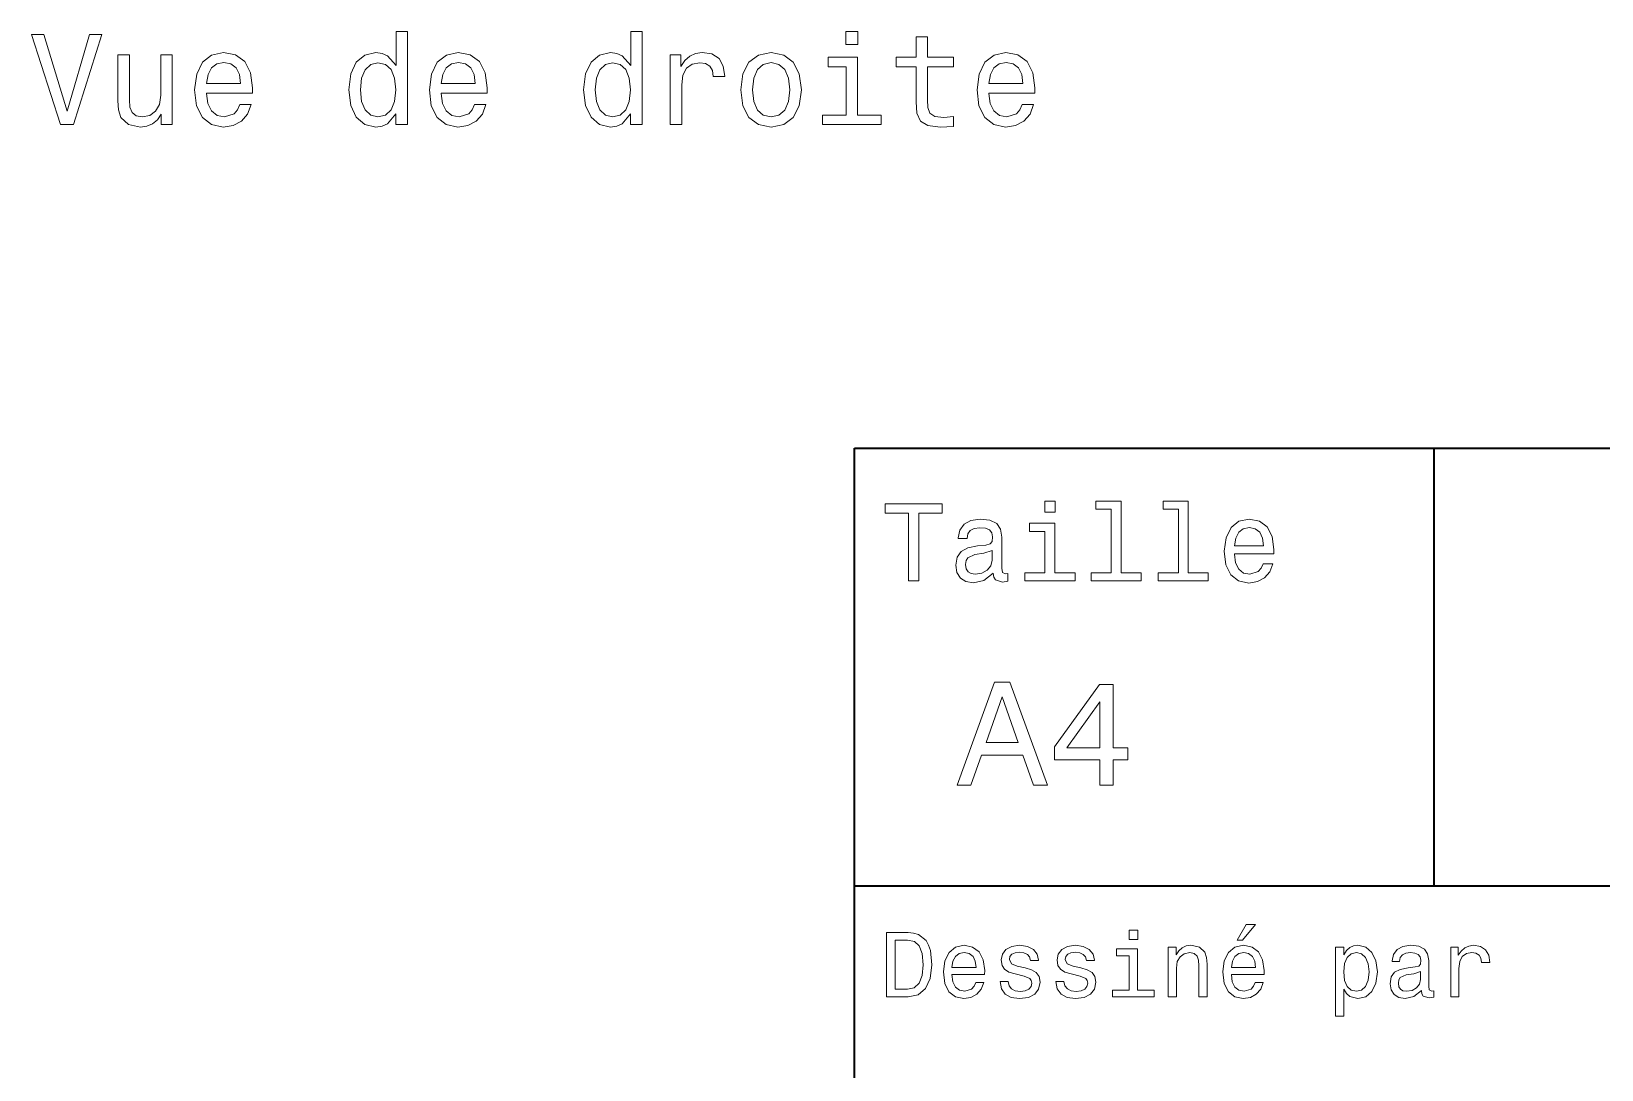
# Model space of a CAD drawing. Extents: x 0 to 297, y 0 to 210.
# Drawn here: x 65.1 to 126, y 45.9 to 86.2 of the extents above; entities that cross this region are included whole.
import ezdxf

# ---------------------------------------------------------------- set-up
doc = ezdxf.new("R2010")
doc.units = 0

msp = doc.modelspace()

# ---------------------------------------------------------------- linework, layer by layer
at = {"color": 7, "lineweight": 35}
for p, q in [((97, 10), (97, 70)), ((97, 70), (287, 70)), ((97, 53), (162, 53))]:
    msp.add_line(p, q, dxfattribs=at)
at = {"color": 7, "lineweight": 35, "ltscale": 0.425}
msp.add_line((119.5, 53), (119.5, 70), dxfattribs=at)
at = {"color": 7, "lineweight": 13}
for points in [[(67.322327, 86.058159), (66.444809, 83.077614), (65.542068, 86.058159), (65.062965, 86.058159), (66.19265, 82.553116), (66.696968, 82.553116), (67.801437, 86.058159)], [(79.209213, 82.971703), (79.209213, 82.553116), (79.653023, 82.553116), (79.653023, 86.174156), (79.214264, 86.174156), (79.214264, 84.847786), (78.876366, 85.231071), (78.669594, 85.321846), (78.432556, 85.357147), (78.003883, 85.256287), (77.671036, 84.973862), (77.454178, 84.519974), (77.378525, 83.909744), (77.454178, 83.299515), (77.671036, 82.840576), (78.003883, 82.553116), (78.432556, 82.457298), (78.669594, 82.492599), (78.881409, 82.583374)], [(88.317291, 82.971703), (88.317291, 82.553116), (88.761093, 82.553116), (88.761093, 86.174156), (88.322327, 86.174156), (88.322327, 84.847786), (87.984436, 85.231071), (87.777664, 85.321846), (87.540634, 85.357147), (87.111954, 85.256287), (86.779099, 84.973862), (86.562241, 84.519974), (86.486595, 83.909744), (86.562241, 83.299515), (86.779099, 82.840576), (87.111954, 82.553116), (87.540634, 82.457298), (87.777664, 82.492599), (87.989479, 82.583374)], [(97.132843, 86.174156), (96.663826, 86.174156), (96.663826, 85.66983), (97.132843, 85.66983)], [(99.392212, 84.792313), (99.392212, 83.435684), (99.42247, 82.996918), (99.563683, 82.694328), (99.8461, 82.517815), (100.325211, 82.457298), (100.849701, 82.482513), (100.849701, 82.865799), (100.466415, 82.835533), (100.118439, 82.875885), (99.931839, 83.001961), (99.851151, 83.213776), (99.836014, 83.51133), (99.836014, 84.792313), (100.849701, 84.792313), (100.849701, 85.170547), (99.836014, 85.170547), (99.836014, 85.962341), (99.392212, 85.962341), (99.392212, 85.170547), (98.625641, 85.170547), (98.625641, 84.792313)], [(71.861237, 83.778618), (73.636452, 83.778618), (73.641495, 83.98539), (73.560799, 84.565361), (73.338898, 84.999084), (72.98587, 85.26133), (72.516853, 85.357147), (72.057922, 85.256287), (71.704895, 84.973862), (71.477951, 84.514931), (71.397255, 83.909744), (71.472908, 83.289429), (71.699852, 82.835533), (72.047836, 82.553116), (72.501724, 82.457298), (72.895096, 82.522858), (73.217865, 82.694328), (73.454895, 82.96666), (73.591064, 83.329773), (73.152298, 83.329773), (73.061523, 83.128044), (72.930397, 82.976746), (72.557198, 82.855713), (72.269737, 82.911186), (72.052879, 83.0877), (71.911667, 83.37516), (71.861237, 83.763489)], [(80.969299, 83.778618), (82.744522, 83.778618), (82.749565, 83.98539), (82.668869, 84.565361), (82.446968, 84.999084), (82.093941, 85.26133), (81.624924, 85.357147), (81.165985, 85.256287), (80.812965, 84.973862), (80.586021, 84.514931), (80.505325, 83.909744), (80.580978, 83.289429), (80.807922, 82.835533), (81.155899, 82.553116), (81.609795, 82.457298), (82.003166, 82.522858), (82.325928, 82.694328), (82.562965, 82.96666), (82.699127, 83.329773), (82.260368, 83.329773), (82.169594, 83.128044), (82.038467, 82.976746), (81.665268, 82.855713), (81.377808, 82.911186), (81.16095, 83.0877), (81.019737, 83.37516), (80.969299, 83.763489)], [(89.855469, 82.553116), (90.299271, 82.553116), (90.299271, 84.101387), (90.344666, 84.474586), (90.480835, 84.741875), (90.702736, 84.903259), (91.000282, 84.958733), (91.222183, 84.923431), (91.388611, 84.822571), (91.489479, 84.6511), (91.52478, 84.419113), (91.973625, 84.419113), (91.913109, 84.827614), (91.746681, 85.120117), (91.469299, 85.296631), (91.091064, 85.357147), (90.833855, 85.316803), (90.611954, 85.215942), (90.415268, 85.044472), (90.258926, 84.812485), (90.258926, 85.26133), (89.855469, 85.26133)], [(92.593941, 83.904701), (92.674637, 83.289429), (92.906624, 82.835533), (93.27478, 82.553116), (93.769012, 82.457298), (94.258209, 82.553116), (94.626366, 82.83049), (94.858353, 83.284386), (94.944084, 83.904701), (94.858353, 84.519974), (94.626366, 84.978905), (94.258209, 85.256287), (93.769012, 85.357147), (93.27478, 85.256287), (92.906624, 84.973862), (92.674637, 84.519974)], [(102.221466, 83.778618), (103.996674, 83.778618), (104.001724, 83.98539), (103.921028, 84.565361), (103.699127, 84.999084), (103.3461, 85.26133), (102.877083, 85.357147), (102.418152, 85.256287), (102.065125, 84.973862), (101.838181, 84.514931), (101.757484, 83.909744), (101.83313, 83.289429), (102.060074, 82.835533), (102.408066, 82.553116), (102.861954, 82.457298), (103.255325, 82.522858), (103.578094, 82.694328), (103.815125, 82.96666), (103.951294, 83.329773), (103.512527, 83.329773), (103.421753, 83.128044), (103.290627, 82.976746), (102.917427, 82.855713), (102.629959, 82.911186), (102.413101, 83.0877), (102.271896, 83.37516), (102.221466, 83.763489)], [(70.52478, 85.26133), (70.080978, 85.26133), (70.080978, 83.697929), (70.03054, 83.334816), (69.884293, 83.072571), (69.657341, 82.911186), (69.359795, 82.860756), (69.122765, 82.9011), (68.971466, 83.022133), (68.885727, 83.228905), (68.865555, 83.521416), (68.865555, 85.26133), (68.421753, 85.26133), (68.421753, 83.481071), (68.436882, 83.123001), (68.532707, 82.825447), (68.825211, 82.553116), (69.294235, 82.457298), (69.546394, 82.492599), (69.763252, 82.583374), (69.949852, 82.739716), (70.101151, 82.96666), (70.101151, 82.553116), (70.52478, 82.553116)], [(71.861237, 84.151817), (71.91671, 84.499802), (72.052879, 84.757004), (72.259651, 84.913345), (72.531982, 84.968819), (72.799271, 84.913345), (73.00605, 84.757004), (73.132126, 84.499802), (73.177521, 84.151817)], [(78.508209, 84.958733), (78.800713, 84.88813), (79.022614, 84.691444), (79.15374, 84.363632), (79.204178, 83.909744), (79.15374, 83.450813), (79.022614, 83.123001), (78.800713, 82.921272), (78.508209, 82.855713), (78.230835, 82.921272), (78.019012, 83.123001), (77.877808, 83.455856), (77.832413, 83.909744), (77.877808, 84.358589), (78.019012, 84.686401), (78.230835, 84.88813)], [(80.969299, 84.151817), (81.02478, 84.499802), (81.16095, 84.757004), (81.367722, 84.913345), (81.640053, 84.968819), (81.907349, 84.913345), (82.11412, 84.757004), (82.240196, 84.499802), (82.285583, 84.151817)], [(87.61628, 84.958733), (87.908783, 84.88813), (88.130692, 84.691444), (88.26181, 84.363632), (88.312241, 83.909744), (88.26181, 83.450813), (88.130692, 83.123001), (87.908783, 82.921272), (87.61628, 82.855713), (87.338898, 82.921272), (87.12709, 83.123001), (86.985878, 83.455856), (86.940491, 83.909744), (86.985878, 84.358589), (87.12709, 84.686401), (87.338898, 84.88813)], [(93.047836, 83.909744), (93.093224, 84.363632), (93.234436, 84.691444), (93.46138, 84.893173), (93.769012, 84.963776), (94.071609, 84.893173), (94.298553, 84.696487), (94.439766, 84.363632), (94.490196, 83.909744), (94.439766, 83.450813), (94.298553, 83.117958), (94.071609, 82.916229), (93.769012, 82.85067), (93.46138, 82.916229), (93.234436, 83.117958), (93.093224, 83.450813)], [(97.117722, 82.926315), (97.117722, 85.170547), (95.977951, 85.170547), (95.977951, 84.792313), (96.673912, 84.792313), (96.673912, 82.926315), (95.766129, 82.926315), (95.766129, 82.553116), (98.035583, 82.553116), (98.035583, 82.926315)], [(102.221466, 84.151817), (102.276932, 84.499802), (102.413101, 84.757004), (102.619873, 84.913345), (102.892212, 84.968819), (103.1595, 84.913345), (103.366272, 84.757004), (103.492355, 84.499802), (103.537743, 84.151817)], [(99.102303, 64.837173), (99.5, 64.837173), (99.5, 67.47406), (100.407784, 67.47406), (100.407784, 67.837173), (98.190201, 67.837173), (98.190201, 67.47406), (99.102303, 67.47406)], [(104.786743, 67.940918), (104.384727, 67.940918), (104.384727, 67.508644), (104.786743, 67.508644)], [(106.969742, 67.621033), (106.969742, 65.157059), (106.187317, 65.157059), (106.187317, 64.837173), (108.128242, 64.837173), (108.128242, 65.157059), (107.350143, 65.157059), (107.350143, 67.940918), (106.373199, 67.940918), (106.373199, 67.621033)], [(109.572044, 67.621033), (109.572044, 65.157059), (108.789627, 65.157059), (108.789627, 64.837173), (110.730545, 64.837173), (110.730545, 65.157059), (109.952454, 65.157059), (109.952454, 67.940918), (108.975502, 67.940918), (108.975502, 67.621033)], [(102.387611, 65.139771), (102.387611, 65.126801), (102.409225, 64.979828), (102.47406, 64.876076), (102.746399, 64.793945), (102.958214, 64.828529), (102.958214, 65.122475), (102.867432, 65.109505), (102.746399, 65.165703), (102.724785, 65.338615), (102.724785, 66.540344), (102.672913, 66.84726), (102.521614, 67.0634), (102.257927, 67.193085), (101.886169, 67.240631), (101.523056, 67.188759), (101.255043, 67.041786), (101.086456, 66.812675), (101.030258, 66.510086), (101.030258, 66.484146), (101.371758, 66.484146), (101.402016, 66.665703), (101.497116, 66.795387), (101.65274, 66.873199), (101.873199, 66.903458), (102.085014, 66.881844), (102.236313, 66.817001), (102.327087, 66.704605), (102.357346, 66.548988), (102.340057, 66.367432), (102.270897, 66.276657), (102.097984, 66.233429), (101.773773, 66.198845), (101.402016, 66.121033), (101.138329, 65.982704), (100.982712, 65.766571), (100.935158, 65.446686), (100.978386, 65.161385), (101.112389, 64.949562), (101.328529, 64.815559), (101.626801, 64.768013), (102.028816, 64.858788)], [(104.773773, 65.157059), (104.773773, 67.080688), (103.796829, 67.080688), (103.796829, 66.756485), (104.393372, 66.756485), (104.393372, 65.157059), (103.615273, 65.157059), (103.615273, 64.837173), (105.560516, 64.837173), (105.560516, 65.157059)], [(111.750717, 65.887604), (113.272339, 65.887604), (113.276657, 66.064842), (113.207497, 66.561958), (113.017288, 66.933716), (112.714699, 67.158501), (112.312683, 67.240631), (111.919312, 67.154175), (111.616714, 66.912102), (111.422188, 66.51873), (111.353027, 66), (111.41787, 65.4683), (111.612396, 65.079247), (111.91066, 64.837173), (112.299713, 64.755043), (112.636887, 64.811234), (112.913544, 64.958214), (113.116714, 65.191643), (113.233429, 65.502876), (112.857346, 65.502876), (112.779541, 65.329971), (112.667145, 65.200287), (112.34726, 65.096542), (112.100868, 65.144089), (111.914986, 65.295387), (111.793945, 65.541786), (111.750717, 65.874634)], [(111.750717, 66.207489), (111.798271, 66.50576), (111.914986, 66.726219), (112.092216, 66.860229), (112.325653, 66.907776), (112.554756, 66.860229), (112.731987, 66.726219), (112.840057, 66.50576), (112.878967, 66.207489)], [(102.344383, 65.649857), (102.292511, 65.425072), (102.154182, 65.252159), (101.946686, 65.139771), (101.691643, 65.100861), (101.527374, 65.122475), (101.41066, 65.191643), (101.337173, 65.312675), (101.315559, 65.481262), (101.332855, 65.632561), (101.402016, 65.740631), (101.678673, 65.861671), (102.028816, 65.913544), (102.344383, 66.017288)], [(100.982712, 56.9049), (101.51297, 56.9049), (101.933716, 58.080692), (103.530258, 58.080692), (103.951012, 56.9049), (104.492798, 56.9049), (103.028816, 60.910664), (102.440926, 60.910664)], [(102.118156, 58.570606), (102.734871, 60.334293), (103.351585, 58.570606)], [(106.521614, 56.9049), (107.040344, 56.9049), (107.040344, 57.896255), (107.610954, 57.896255), (107.610954, 58.357349), (107.040344, 58.357349), (107.040344, 60.818443), (106.515854, 60.818443), (104.763687, 58.403458), (104.763687, 57.896255), (106.521614, 57.896255)], [(105.247841, 58.357349), (106.521614, 60.149857), (106.521614, 58.357349)], [(99.080688, 51.190563), (98.248558, 51.190563), (98.248558, 48.690563), (99.080688, 48.690563), (99.473343, 48.769814), (99.765129, 49.011169), (99.945244, 49.40382), (100.010086, 49.940563), (99.952446, 50.488113), (99.880402, 50.70425), (99.779541, 50.877163), (99.487755, 51.111313), (99.296829, 51.168949)], [(107.992798, 51.27702), (107.657784, 51.27702), (107.657784, 50.916786), (107.992798, 50.916786)], [(111.84726, 50.88797), (112.059799, 50.88797), (112.560516, 51.500362), (112.207489, 51.500362)], [(99.055473, 50.891571), (99.329254, 50.837536), (99.516571, 50.671829), (99.628242, 50.376442), (99.664268, 49.940563), (99.624641, 49.519093), (99.51297, 49.223705), (99.322044, 49.047192), (99.055473, 48.989555), (98.583572, 48.989555), (98.583572, 50.891571)], [(100.784584, 49.565922), (102.052597, 49.565922), (102.056198, 49.713619), (101.998558, 50.127884), (101.840057, 50.437683), (101.587898, 50.625), (101.252884, 50.693443), (100.925072, 50.621399), (100.672913, 50.41967), (100.510803, 50.091862), (100.453171, 49.659584), (100.507202, 49.216499), (100.669312, 48.892292), (100.91787, 48.690563), (101.242073, 48.62212), (101.523056, 48.668949), (101.753601, 48.791428), (101.922913, 48.98595), (102.020172, 49.245319), (101.706772, 49.245319), (101.64193, 49.101227), (101.548271, 48.993156), (101.2817, 48.9067), (101.07637, 48.946327), (100.921471, 49.072407), (100.820602, 49.27774), (100.784584, 49.555115)], [(103.623199, 49.818085), (103.317001, 49.890129), (103.090057, 49.972984), (103.014412, 50.142292), (103.036026, 50.261169), (103.111671, 50.347622), (103.234146, 50.401657), (103.41066, 50.423271), (103.579971, 50.401657), (103.713257, 50.336815), (103.799713, 50.239555), (103.835732, 50.109871), (104.145531, 50.109871), (104.145531, 50.117077), (104.091499, 50.351227), (103.943802, 50.534943), (103.713257, 50.650219), (103.41066, 50.693443), (103.104469, 50.650219), (102.881126, 50.531342), (102.740631, 50.354828), (102.697403, 50.131485), (102.729828, 49.915348), (102.830688, 49.76405), (102.996399, 49.655983), (103.237755, 49.580334), (103.590775, 49.493877), (103.806915, 49.40382), (103.864555, 49.331772), (103.886169, 49.223705), (103.853745, 49.09042), (103.767288, 48.989555), (103.626801, 48.924713), (103.439484, 48.903099), (103.241356, 48.924713), (103.09726, 49.000362), (103, 49.122841), (102.960373, 49.292149), (102.654175, 49.292149), (102.704613, 49.003963), (102.852303, 48.795029), (103.086456, 48.668949), (103.41066, 48.62212), (103.749283, 48.668949), (103.997841, 48.795029), (104.149139, 48.996758), (104.203171, 49.259727), (104.163544, 49.486671), (104.051872, 49.641571), (103.868156, 49.742435)], [(105.791786, 49.818085), (105.485588, 49.890129), (105.258644, 49.972984), (105.182999, 50.142292), (105.204613, 50.261169), (105.280258, 50.347622), (105.40274, 50.401657), (105.579254, 50.423271), (105.748558, 50.401657), (105.881844, 50.336815), (105.9683, 50.239555), (106.004326, 50.109871), (106.314117, 50.109871), (106.314117, 50.117077), (106.260086, 50.351227), (106.112396, 50.534943), (105.881844, 50.650219), (105.579254, 50.693443), (105.273056, 50.650219), (105.049713, 50.531342), (104.909225, 50.354828), (104.865997, 50.131485), (104.898415, 49.915348), (104.999283, 49.76405), (105.164986, 49.655983), (105.406342, 49.580334), (105.759369, 49.493877), (105.975502, 49.40382), (106.033142, 49.331772), (106.054756, 49.223705), (106.022339, 49.09042), (105.935883, 48.989555), (105.795387, 48.924713), (105.60807, 48.903099), (105.409943, 48.924713), (105.265854, 49.000362), (105.168587, 49.122841), (105.12896, 49.292149), (104.822769, 49.292149), (104.873199, 49.003963), (105.020897, 48.795029), (105.255043, 48.668949), (105.579254, 48.62212), (105.91787, 48.668949), (106.166428, 48.795029), (106.317726, 48.996758), (106.371758, 49.259727), (106.33213, 49.486671), (106.220459, 49.641571), (106.036743, 49.742435)], [(109.181557, 48.690563), (109.498558, 48.690563), (109.498558, 49.807278), (109.530983, 50.063042), (109.635445, 50.250362), (109.797546, 50.365635), (110.013687, 50.408863), (110.1866, 50.372841), (110.29467, 50.275578), (110.348701, 50.113472), (110.366714, 49.897335), (110.366714, 48.690563), (110.683716, 48.690563), (110.683716, 49.962177), (110.669312, 50.217941), (110.604469, 50.430477), (110.39193, 50.625), (110.060516, 50.693443), (109.876801, 50.668228), (109.721901, 50.599785), (109.588615, 50.484512), (109.484146, 50.329613), (109.484146, 50.625), (109.181557, 50.625)], [(111.627518, 49.565922), (112.895531, 49.565922), (112.899132, 49.713619), (112.841499, 50.127884), (112.682999, 50.437683), (112.430832, 50.625), (112.095825, 50.693443), (111.768013, 50.621399), (111.515854, 50.41967), (111.353745, 50.091862), (111.296112, 49.659584), (111.350143, 49.216499), (111.512245, 48.892292), (111.760803, 48.690563), (112.085014, 48.62212), (112.365997, 48.668949), (112.596542, 48.791428), (112.765854, 48.98595), (112.863113, 49.245319), (112.549713, 49.245319), (112.484871, 49.101227), (112.391212, 48.993156), (112.124641, 48.9067), (111.919312, 48.946327), (111.764412, 49.072407), (111.663544, 49.27774), (111.627518, 49.555115)], [(115.986313, 50.326012), (115.986313, 50.625), (115.669312, 50.625), (115.669312, 47.941284), (115.986313, 47.941284), (115.986313, 48.98595), (116.097984, 48.816643), (116.22406, 48.704971), (116.541069, 48.62212), (116.843658, 48.690563), (117.081413, 48.895893), (117.236313, 49.2201), (117.293945, 49.659584), (117.236313, 50.095463), (117.081413, 50.41967), (116.843658, 50.621399), (116.541069, 50.693443), (116.368156, 50.671829), (116.220459, 50.603386), (116.094383, 50.488113)], [(119.005043, 48.942726), (119.005043, 48.931919), (119.023056, 48.809441), (119.077087, 48.722984), (119.304031, 48.654541), (119.480545, 48.683357), (119.480545, 48.928314), (119.4049, 48.917507), (119.304031, 48.96434), (119.286026, 49.108429), (119.286026, 50.109871), (119.242798, 50.365635), (119.116714, 50.54575), (118.896973, 50.65382), (118.587173, 50.693443), (118.284584, 50.650219), (118.061241, 50.52774), (117.920746, 50.336815), (117.873917, 50.084656), (117.873917, 50.063042), (118.158501, 50.063042), (118.183716, 50.21434), (118.26297, 50.322407), (118.392654, 50.387249), (118.57637, 50.412464), (118.752884, 50.394455), (118.878967, 50.34042), (118.954613, 50.246758), (118.979828, 50.117077), (118.965416, 49.965778), (118.907784, 49.890129), (118.763687, 49.854107), (118.493515, 49.825291), (118.183716, 49.760448), (117.963974, 49.645176), (117.834297, 49.465057), (117.79467, 49.19849), (117.830688, 48.960735), (117.942368, 48.784222), (118.122482, 48.67255), (118.37104, 48.632927), (118.706055, 48.708576)], [(120.143372, 48.690563), (120.460373, 48.690563), (120.460373, 49.796471), (120.492798, 50.063042), (120.590057, 50.253963), (120.748558, 50.369236), (120.961098, 50.408863), (121.119598, 50.383648), (121.238472, 50.3116), (121.310516, 50.189121), (121.335739, 50.023415), (121.656342, 50.023415), (121.613113, 50.315205), (121.49424, 50.524136), (121.296112, 50.650219), (121.02594, 50.693443), (120.842224, 50.664627), (120.683716, 50.592579), (120.543228, 50.4701), (120.431557, 50.304398), (120.431557, 50.625), (120.143372, 50.625)], [(100.784584, 49.832493), (100.824211, 50.081055), (100.921471, 50.264771), (101.069168, 50.376442), (101.263687, 50.416069), (101.454613, 50.376442), (101.602303, 50.264771), (101.69236, 50.081055), (101.724785, 49.832493)], [(107.981987, 48.957134), (107.981987, 50.560158), (107.16787, 50.560158), (107.16787, 50.289986), (107.664986, 50.289986), (107.664986, 48.957134), (107.016571, 48.957134), (107.016571, 48.690563), (108.637611, 48.690563), (108.637611, 48.957134)], [(111.627518, 49.832493), (111.667145, 50.081055), (111.764412, 50.264771), (111.912102, 50.376442), (112.106628, 50.416069), (112.297546, 50.376442), (112.445244, 50.264771), (112.535301, 50.081055), (112.567726, 49.832493)], [(116.48703, 48.9067), (116.274498, 48.953533), (116.119598, 49.097622), (116.022339, 49.331772), (115.989914, 49.659584), (116.022339, 49.983791), (116.119598, 50.217941), (116.274498, 50.358429), (116.48703, 50.408863), (116.681557, 50.358429), (116.836456, 50.21434), (116.933716, 49.98019), (116.969742, 49.659584), (116.933716, 49.335377), (116.836456, 49.097622), (116.681557, 48.953533)], [(118.969025, 49.367798), (118.925797, 49.180477), (118.810516, 49.036385), (118.637611, 48.942726), (118.425072, 48.910305), (118.288185, 48.928314), (118.190926, 48.98595), (118.129684, 49.086815), (118.111671, 49.227306), (118.126083, 49.353386), (118.183716, 49.443443), (118.414268, 49.544312), (118.706055, 49.587536), (118.969025, 49.673992)]]:
    msp.add_lwpolyline(points, close=True, dxfattribs=at)

doc.saveas('drawing.dxf')
